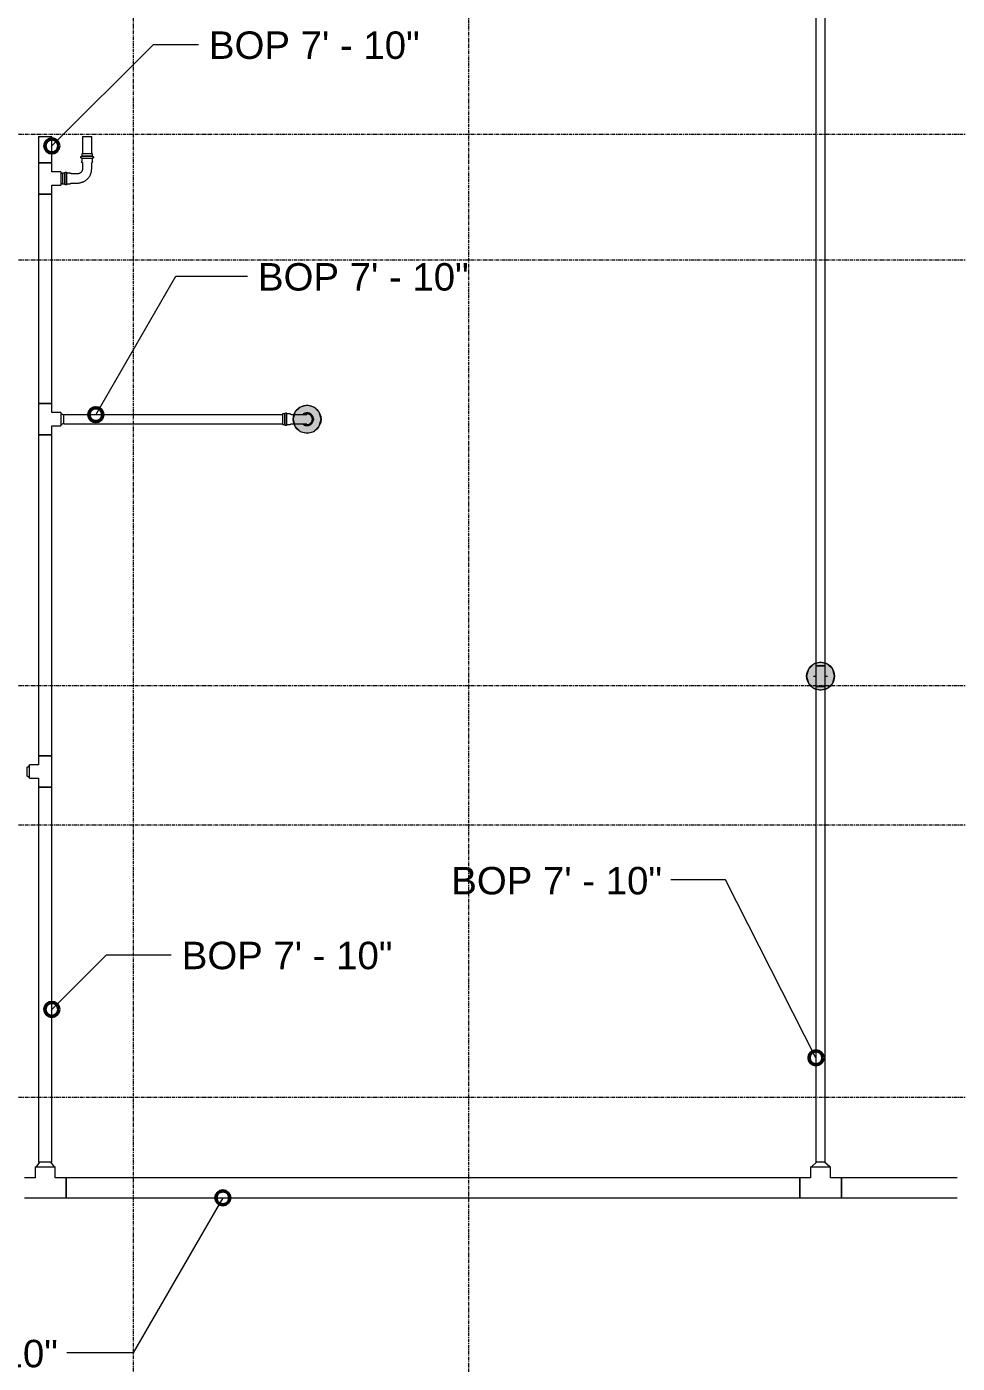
# Model space of a CAD drawing. Header units: inches. Extents: x -3679 to 241, y -496 to 1784.
# Drawn here: x -627.3 to -494, y 300.9 to 492.4 of the extents above; entities that cross this region are included whole.
import ezdxf

# ---------------------------------------------------------------- set-up
doc = ezdxf.new("R2010")
doc.units = ezdxf.units.IN
doc.header["$MEASUREMENT"] = 0
doc.linetypes.add('Grid Line', pattern=[0.875, 0.5, -0.125, 0.125, -0.125])
for name, color, linetype, lineweight in [('A-ANNO-NOTE', 250, 'Continuous', 9), ('G-ANNO-DIMS', 251, 'Continuous', 9), ('P-PIPE', 1, 'Continuous', 9), ('P-PIPE-CNTR', 1, 'Continuous', 9), ('S-GRID', 8, 'Continuous', 9)]:
    doc.layers.add(name, color=color, linetype=linetype, lineweight=lineweight)
doc.styles.add('Arial', font='arial.ttf', dxfattribs={"height": 3.934132})

# ---------------------------------------------------------------- blocks, each defined once
blk = doc.blocks.new('Victaulic-VicPress316-Elbow 90-45deg Style P568_P571 - Standard-523083-SECOND LEVEL')
at = {"layer": 'P-PIPE'}
for p, q in [((-3178.28, 1233.46), (-3178.28, 1232.57)), ((-3176.97, 1232.57), (-3176.97, 1233.46)), ((-3178.39, 1232.42), (-3178.39, 1231.96)), ((-3177.63, 1231.96), (-3178.39, 1231.96)), ((-3178.39, 1231.67), (-3178.39, 1231.33)), ((-3177.63, 1231.67), (-3178.39, 1231.67)), ((-3176.86, 1231.96), (-3177.63, 1231.96)), ((-3176.86, 1231.67), (-3177.63, 1231.67)), ((-3176.86, 1231.96), (-3176.86, 1232.42)), ((-3176.86, 1231.33), (-3176.86, 1231.67)), ((-3178.39, 1231.33), (-3177.63, 1231.33)), ((-3177.63, 1231.33), (-3176.86, 1231.33))]:
    blk.add_line(p, q, dxfattribs=at)
at = {"layer": 'P-PIPE', "flags": 128}
for points in [[(-3177.63, 1235.77), (-3177.66, 1235.77), (-3177.7, 1235.76), (-3177.73, 1235.76), (-3177.77, 1235.76), (-3177.81, 1235.75), (-3177.84, 1235.74), (-3177.88, 1235.73), (-3177.91, 1235.72), (-3177.95, 1235.71), (-3177.98, 1235.69), (-3178.01, 1235.68), (-3178.05, 1235.66), (-3178.08, 1235.65), (-3178.11, 1235.63), (-3178.14, 1235.61), (-3178.17, 1235.59), (-3178.2, 1235.56), (-3178.23, 1235.54), (-3178.25, 1235.52), (-3178.28, 1235.49), (-3178.3, 1235.46), (-3178.33, 1235.44), (-3178.35, 1235.41), (-3178.37, 1235.38), (-3178.39, 1235.35), (-3178.41, 1235.32), (-3178.43, 1235.28), (-3178.45, 1235.25), (-3178.46, 1235.22), (-3178.48, 1235.19), (-3178.49, 1235.15), (-3178.5, 1235.12), (-3178.51, 1235.08), (-3178.52, 1235.05), (-3178.52, 1235.01), (-3178.53, 1234.97), (-3178.53, 1234.94), (-3178.54, 1234.9), (-3178.54, 1234.86), (-3178.54, 1234.83), (-3178.53, 1234.79), (-3178.53, 1234.76), (-3178.53, 1234.72), (-3178.52, 1234.68), (-3178.51, 1234.65), (-3178.5, 1234.61), (-3178.49, 1234.58), (-3178.48, 1234.54), (-3178.47, 1234.51), (-3178.45, 1234.48), (-3178.44, 1234.44), (-3178.42, 1234.41), (-3178.4, 1234.38), (-3178.38, 1234.35), (-3178.36, 1234.32), (-3178.34, 1234.29), (-3178.32, 1234.26), (-3178.29, 1234.23)], [(-3177.63, 1235.62), (-3177.66, 1235.62), (-3177.69, 1235.62), (-3177.72, 1235.62), (-3177.75, 1235.61), (-3177.78, 1235.61), (-3177.81, 1235.6), (-3177.84, 1235.59), (-3177.87, 1235.58), (-3177.9, 1235.57), (-3177.92, 1235.56), (-3177.95, 1235.55), (-3177.98, 1235.53), (-3178.01, 1235.52), (-3178.03, 1235.5), (-3178.06, 1235.49), (-3178.08, 1235.47), (-3178.11, 1235.45), (-3178.13, 1235.43), (-3178.15, 1235.41), (-3178.17, 1235.39), (-3178.2, 1235.37), (-3178.22, 1235.34), (-3178.23, 1235.32), (-3178.25, 1235.29), (-3178.27, 1235.27), (-3178.29, 1235.24), (-3178.3, 1235.22), (-3178.31, 1235.19), (-3178.33, 1235.16), (-3178.34, 1235.13), (-3178.35, 1235.1), (-3178.36, 1235.07), (-3178.37, 1235.05), (-3178.37, 1235.02), (-3178.38, 1234.99), (-3178.38, 1234.95), (-3178.39, 1234.92), (-3178.39, 1234.89), (-3178.39, 1234.86), (-3178.39, 1234.83), (-3178.39, 1234.8), (-3178.39, 1234.77), (-3178.38, 1234.74), (-3178.38, 1234.71), (-3178.37, 1234.68), (-3178.36, 1234.65), (-3178.36, 1234.62), (-3178.35, 1234.59), (-3178.33, 1234.56), (-3178.32, 1234.54), (-3178.31, 1234.51), (-3178.29, 1234.48), (-3178.28, 1234.46)], [(-3176.97, 1234.22), (-3176.95, 1234.25), (-3176.92, 1234.27), (-3176.9, 1234.3), (-3176.88, 1234.33), (-3176.86, 1234.36), (-3176.84, 1234.39), (-3176.82, 1234.42), (-3176.8, 1234.46), (-3176.79, 1234.49), (-3176.77, 1234.52), (-3176.76, 1234.56), (-3176.75, 1234.59), (-3176.74, 1234.63), (-3176.73, 1234.66), (-3176.73, 1234.7), (-3176.72, 1234.74), (-3176.72, 1234.77), (-3176.71, 1234.81), (-3176.71, 1234.85), (-3176.71, 1234.88), (-3176.72, 1234.92), (-3176.72, 1234.95), (-3176.72, 1234.99), (-3176.73, 1235.03), (-3176.74, 1235.06), (-3176.75, 1235.1), (-3176.76, 1235.13), (-3176.77, 1235.17), (-3176.78, 1235.2), (-3176.8, 1235.23), (-3176.81, 1235.27), (-3176.83, 1235.3), (-3176.85, 1235.33), (-3176.87, 1235.36), (-3176.89, 1235.39), (-3176.91, 1235.42), (-3176.93, 1235.45), (-3176.96, 1235.48), (-3176.98, 1235.5), (-3177.01, 1235.53), (-3177.04, 1235.55), (-3177.06, 1235.57), (-3177.09, 1235.6), (-3177.12, 1235.62), (-3177.15, 1235.64), (-3177.19, 1235.65), (-3177.22, 1235.67), (-3177.25, 1235.69), (-3177.29, 1235.7), (-3177.32, 1235.71), (-3177.35, 1235.73), (-3177.39, 1235.74), (-3177.42, 1235.74), (-3177.46, 1235.75), (-3177.5, 1235.76), (-3177.53, 1235.76), (-3177.57, 1235.77), (-3177.61, 1235.77), (-3177.63, 1235.77)], [(-3176.96, 1234.47), (-3176.95, 1234.49), (-3176.94, 1234.52), (-3176.92, 1234.55), (-3176.91, 1234.58), (-3176.9, 1234.61), (-3176.89, 1234.64), (-3176.88, 1234.66), (-3176.88, 1234.69), (-3176.87, 1234.72), (-3176.87, 1234.75), (-3176.86, 1234.79), (-3176.86, 1234.82), (-3176.86, 1234.85), (-3176.86, 1234.88), (-3176.86, 1234.91), (-3176.86, 1234.94), (-3176.87, 1234.97), (-3176.87, 1235), (-3176.88, 1235.03), (-3176.89, 1235.06), (-3176.89, 1235.09), (-3176.9, 1235.12), (-3176.92, 1235.15), (-3176.93, 1235.17), (-3176.94, 1235.2), (-3176.96, 1235.23), (-3176.97, 1235.25), (-3176.99, 1235.28), (-3177.01, 1235.31), (-3177.02, 1235.33), (-3177.04, 1235.35), (-3177.06, 1235.38), (-3177.09, 1235.4), (-3177.11, 1235.42), (-3177.13, 1235.44), (-3177.15, 1235.46), (-3177.18, 1235.48), (-3177.2, 1235.5), (-3177.23, 1235.51), (-3177.26, 1235.53), (-3177.28, 1235.54), (-3177.31, 1235.55), (-3177.34, 1235.57), (-3177.37, 1235.58), (-3177.4, 1235.59), (-3177.43, 1235.6), (-3177.46, 1235.6), (-3177.49, 1235.61), (-3177.52, 1235.61), (-3177.55, 1235.62), (-3177.58, 1235.62), (-3177.61, 1235.62), (-3177.63, 1235.62)], [(-3178.28, 1234.85), (-3178.28, 1234.85), (-3178.28, 1234.85), (-3178.28, 1234.84), (-3178.28, 1234.84), (-3178.28, 1234.83), (-3178.28, 1234.81), (-3178.28, 1234.8), (-3178.28, 1234.78), (-3178.28, 1234.77), (-3178.28, 1234.74), (-3178.28, 1234.72), (-3178.28, 1234.7), (-3178.28, 1234.67), (-3178.28, 1234.64), (-3178.28, 1234.61), (-3178.28, 1234.58), (-3178.28, 1234.55), (-3178.28, 1234.51), (-3178.28, 1234.47), (-3178.28, 1234.43), (-3178.28, 1234.39), (-3178.28, 1234.35), (-3178.28, 1234.31), (-3178.28, 1234.26), (-3178.28, 1234.21), (-3178.28, 1234.17), (-3178.28, 1234.12), (-3178.28, 1234.07), (-3178.28, 1234.02), (-3178.28, 1233.97), (-3178.28, 1233.91), (-3178.28, 1233.86), (-3178.28, 1233.81), (-3178.28, 1233.75), (-3178.28, 1233.7), (-3178.28, 1233.64), (-3178.28, 1233.59), (-3178.28, 1233.53), (-3178.28, 1233.48), (-3178.28, 1233.46)], [(-3176.97, 1233.46), (-3176.97, 1233.52), (-3176.97, 1233.57), (-3176.97, 1233.63), (-3176.97, 1233.68), (-3176.97, 1233.74), (-3176.97, 1233.79), (-3176.97, 1233.85), (-3176.97, 1233.9), (-3176.97, 1233.95), (-3176.97, 1234), (-3176.97, 1234.06), (-3176.97, 1234.11), (-3176.97, 1234.15), (-3176.97, 1234.2), (-3176.97, 1234.25), (-3176.97, 1234.29), (-3176.97, 1234.34), (-3176.97, 1234.38), (-3176.97, 1234.42), (-3176.97, 1234.46), (-3176.97, 1234.5), (-3176.97, 1234.54), (-3176.97, 1234.57), (-3176.97, 1234.6), (-3176.97, 1234.63), (-3176.97, 1234.66), (-3176.97, 1234.69), (-3176.97, 1234.72), (-3176.97, 1234.74), (-3176.97, 1234.76), (-3176.97, 1234.78), (-3176.97, 1234.8), (-3176.97, 1234.81), (-3176.97, 1234.82), (-3176.97, 1234.83), (-3176.97, 1234.84), (-3176.97, 1234.85), (-3176.97, 1234.85), (-3176.97, 1234.85), (-3176.97, 1234.85)], [(-3178.39, 1231.67), (-3178.4, 1231.67), (-3178.4, 1231.67), (-3178.41, 1231.67), (-3178.41, 1231.68), (-3178.42, 1231.68), (-3178.43, 1231.68), (-3178.43, 1231.68), (-3178.44, 1231.68), (-3178.44, 1231.68), (-3178.45, 1231.68), (-3178.45, 1231.69), (-3178.46, 1231.69), (-3178.46, 1231.69), (-3178.47, 1231.7), (-3178.47, 1231.7), (-3178.48, 1231.7), (-3178.48, 1231.71), (-3178.49, 1231.71), (-3178.49, 1231.71), (-3178.5, 1231.72), (-3178.5, 1231.72), (-3178.5, 1231.73), (-3178.51, 1231.73), (-3178.51, 1231.74), (-3178.51, 1231.74), (-3178.52, 1231.75), (-3178.52, 1231.75), (-3178.52, 1231.76), (-3178.52, 1231.76), (-3178.53, 1231.77), (-3178.53, 1231.77), (-3178.53, 1231.78), (-3178.53, 1231.78), (-3178.53, 1231.79), (-3178.53, 1231.79), (-3178.54, 1231.8), (-3178.54, 1231.81), (-3178.54, 1231.81), (-3178.54, 1231.82), (-3178.54, 1231.82), (-3178.54, 1231.83), (-3178.54, 1231.83), (-3178.54, 1231.84), (-3178.53, 1231.85), (-3178.53, 1231.85), (-3178.53, 1231.86), (-3178.53, 1231.86), (-3178.53, 1231.87), (-3178.53, 1231.87), (-3178.52, 1231.88), (-3178.52, 1231.88), (-3178.52, 1231.89), (-3178.52, 1231.89), (-3178.51, 1231.9), (-3178.51, 1231.9), (-3178.51, 1231.91), (-3178.5, 1231.91), (-3178.5, 1231.92), (-3178.49, 1231.92), (-3178.49, 1231.93), (-3178.49, 1231.93), (-3178.48, 1231.93), (-3178.48, 1231.94), (-3178.47, 1231.94), (-3178.47, 1231.94), (-3178.46, 1231.95), (-3178.46, 1231.95), (-3178.45, 1231.95), (-3178.45, 1231.95), (-3178.44, 1231.96), (-3178.43, 1231.96), (-3178.43, 1231.96), (-3178.42, 1231.96), (-3178.42, 1231.96), (-3178.41, 1231.96), (-3178.41, 1231.96), (-3178.4, 1231.96), (-3178.39, 1231.96), (-3178.39, 1231.96)], [(-3178.39, 1232.42), (-3178.39, 1232.43), (-3178.39, 1232.44), (-3178.39, 1232.45), (-3178.39, 1232.46), (-3178.39, 1232.47), (-3178.38, 1232.48), (-3178.38, 1232.49), (-3178.38, 1232.5), (-3178.37, 1232.51), (-3178.37, 1232.52), (-3178.37, 1232.53), (-3178.36, 1232.54), (-3178.36, 1232.55), (-3178.35, 1232.56), (-3178.34, 1232.57), (-3178.34, 1232.58), (-3178.33, 1232.59), (-3178.32, 1232.6), (-3178.32, 1232.6), (-3178.31, 1232.61), (-3178.3, 1232.62), (-3178.29, 1232.63), (-3178.28, 1232.63), (-3178.28, 1232.63)], [(-3177.63, 1231.96), (-3177.66, 1231.96), (-3177.69, 1231.96), (-3177.72, 1231.96), (-3177.75, 1231.96), (-3177.78, 1231.96), (-3177.81, 1231.96), (-3177.84, 1231.96), (-3177.87, 1231.96), (-3177.9, 1231.96), (-3177.92, 1231.96), (-3177.95, 1231.96), (-3177.98, 1231.96), (-3178.01, 1231.96), (-3178.03, 1231.96), (-3178.06, 1231.96), (-3178.08, 1231.96), (-3178.11, 1231.96), (-3178.13, 1231.96), (-3178.15, 1231.96), (-3178.17, 1231.96), (-3178.2, 1231.96), (-3178.22, 1231.96), (-3178.23, 1231.96), (-3178.25, 1231.96), (-3178.27, 1231.96), (-3178.29, 1231.96), (-3178.3, 1231.96), (-3178.31, 1231.96), (-3178.33, 1231.96), (-3178.34, 1231.96), (-3178.35, 1231.96), (-3178.36, 1231.96), (-3178.37, 1231.96), (-3178.37, 1231.96), (-3178.38, 1231.96), (-3178.38, 1231.96), (-3178.39, 1231.96), (-3178.39, 1231.96), (-3178.39, 1231.96), (-3178.39, 1231.96)], [(-3178.39, 1231.96), (-3178.39, 1231.96), (-3178.39, 1231.96), (-3178.39, 1231.96), (-3178.38, 1231.96), (-3178.38, 1231.96), (-3178.37, 1231.96), (-3178.36, 1231.96), (-3178.35, 1231.96)], [(-3178.35, 1231.67), (-3178.36, 1231.67), (-3178.37, 1231.67), (-3178.37, 1231.67), (-3178.38, 1231.67), (-3178.38, 1231.67), (-3178.39, 1231.67), (-3178.39, 1231.67), (-3178.39, 1231.67), (-3178.39, 1231.67)], [(-3178.39, 1231.67), (-3178.39, 1231.67), (-3178.39, 1231.67), (-3178.39, 1231.67), (-3178.38, 1231.67), (-3178.38, 1231.67), (-3178.37, 1231.67), (-3178.36, 1231.67), (-3178.35, 1231.67), (-3178.34, 1231.67), (-3178.33, 1231.67), (-3178.32, 1231.67), (-3178.3, 1231.67), (-3178.29, 1231.67), (-3178.27, 1231.67), (-3178.26, 1231.67), (-3178.24, 1231.67), (-3178.22, 1231.67), (-3178.2, 1231.67), (-3178.18, 1231.67), (-3178.16, 1231.67), (-3178.14, 1231.67), (-3178.11, 1231.67), (-3178.09, 1231.67), (-3178.06, 1231.67), (-3178.04, 1231.67), (-3178.01, 1231.67), (-3177.99, 1231.67), (-3177.96, 1231.67), (-3177.93, 1231.67), (-3177.9, 1231.67), (-3177.87, 1231.67), (-3177.84, 1231.67), (-3177.82, 1231.67), (-3177.79, 1231.67), (-3177.76, 1231.67), (-3177.72, 1231.67), (-3177.69, 1231.67), (-3177.66, 1231.67), (-3177.63, 1231.67), (-3177.63, 1231.67)], [(-3176.86, 1231.96), (-3176.86, 1231.96), (-3176.86, 1231.96), (-3176.86, 1231.96), (-3176.87, 1231.96), (-3176.87, 1231.96), (-3176.88, 1231.96), (-3176.89, 1231.96), (-3176.9, 1231.96), (-3176.91, 1231.96), (-3176.92, 1231.96), (-3176.93, 1231.96), (-3176.95, 1231.96), (-3176.96, 1231.96), (-3176.98, 1231.96), (-3176.99, 1231.96), (-3177.01, 1231.96), (-3177.03, 1231.96), (-3177.05, 1231.96), (-3177.07, 1231.96), (-3177.09, 1231.96), (-3177.11, 1231.96), (-3177.14, 1231.96), (-3177.16, 1231.96), (-3177.19, 1231.96), (-3177.21, 1231.96), (-3177.24, 1231.96), (-3177.26, 1231.96), (-3177.29, 1231.96), (-3177.32, 1231.96), (-3177.35, 1231.96), (-3177.38, 1231.96), (-3177.41, 1231.96), (-3177.43, 1231.96), (-3177.46, 1231.96), (-3177.49, 1231.96), (-3177.53, 1231.96), (-3177.56, 1231.96), (-3177.59, 1231.96), (-3177.62, 1231.96), (-3177.63, 1231.96)], [(-3177.63, 1231.67), (-3177.59, 1231.67), (-3177.56, 1231.67), (-3177.53, 1231.67), (-3177.5, 1231.67), (-3177.47, 1231.67), (-3177.44, 1231.67), (-3177.41, 1231.67), (-3177.38, 1231.67), (-3177.35, 1231.67), (-3177.33, 1231.67), (-3177.3, 1231.67), (-3177.27, 1231.67), (-3177.24, 1231.67), (-3177.22, 1231.67), (-3177.19, 1231.67), (-3177.17, 1231.67), (-3177.14, 1231.67), (-3177.12, 1231.67), (-3177.1, 1231.67), (-3177.08, 1231.67), (-3177.05, 1231.67), (-3177.03, 1231.67), (-3177.02, 1231.67), (-3177, 1231.67), (-3176.98, 1231.67), (-3176.96, 1231.67), (-3176.95, 1231.67), (-3176.94, 1231.67), (-3176.92, 1231.67), (-3176.91, 1231.67), (-3176.9, 1231.67), (-3176.89, 1231.67), (-3176.88, 1231.67), (-3176.88, 1231.67), (-3176.87, 1231.67), (-3176.87, 1231.67), (-3176.86, 1231.67), (-3176.86, 1231.67), (-3176.86, 1231.67), (-3176.86, 1231.67)], [(-3176.97, 1232.63), (-3176.96, 1232.63), (-3176.95, 1232.62), (-3176.94, 1232.61), (-3176.93, 1232.61), (-3176.93, 1232.6), (-3176.92, 1232.59), (-3176.91, 1232.58), (-3176.91, 1232.57), (-3176.9, 1232.56), (-3176.9, 1232.55), (-3176.89, 1232.54), (-3176.89, 1232.53), (-3176.88, 1232.52), (-3176.88, 1232.51), (-3176.87, 1232.5), (-3176.87, 1232.49), (-3176.87, 1232.48), (-3176.86, 1232.47), (-3176.86, 1232.46), (-3176.86, 1232.45), (-3176.86, 1232.44), (-3176.86, 1232.43), (-3176.86, 1232.42), (-3176.86, 1232.42)], [(-3176.9, 1231.96), (-3176.89, 1231.96), (-3176.88, 1231.96), (-3176.88, 1231.96), (-3176.87, 1231.96), (-3176.87, 1231.96), (-3176.86, 1231.96), (-3176.86, 1231.96), (-3176.86, 1231.96), (-3176.86, 1231.96)], [(-3176.86, 1231.67), (-3176.86, 1231.67), (-3176.86, 1231.67), (-3176.86, 1231.67), (-3176.87, 1231.67), (-3176.87, 1231.67), (-3176.88, 1231.67), (-3176.89, 1231.67), (-3176.9, 1231.67)], [(-3176.86, 1231.96), (-3176.85, 1231.96), (-3176.85, 1231.96), (-3176.84, 1231.96), (-3176.84, 1231.96), (-3176.83, 1231.96), (-3176.82, 1231.96), (-3176.82, 1231.96), (-3176.81, 1231.96), (-3176.81, 1231.96), (-3176.8, 1231.95), (-3176.8, 1231.95), (-3176.79, 1231.95), (-3176.79, 1231.95), (-3176.78, 1231.94), (-3176.78, 1231.94), (-3176.77, 1231.94), (-3176.77, 1231.93), (-3176.76, 1231.93), (-3176.76, 1231.92), (-3176.75, 1231.92), (-3176.75, 1231.92), (-3176.75, 1231.91), (-3176.74, 1231.91), (-3176.74, 1231.9), (-3176.74, 1231.9), (-3176.73, 1231.89), (-3176.73, 1231.89), (-3176.73, 1231.88), (-3176.73, 1231.88), (-3176.72, 1231.87), (-3176.72, 1231.87), (-3176.72, 1231.86), (-3176.72, 1231.85), (-3176.72, 1231.85), (-3176.72, 1231.84), (-3176.71, 1231.84), (-3176.71, 1231.83), (-3176.71, 1231.83), (-3176.71, 1231.82), (-3176.71, 1231.81), (-3176.71, 1231.81), (-3176.71, 1231.8), (-3176.71, 1231.8), (-3176.72, 1231.79), (-3176.72, 1231.79), (-3176.72, 1231.78), (-3176.72, 1231.77), (-3176.72, 1231.77), (-3176.72, 1231.76), (-3176.73, 1231.76), (-3176.73, 1231.75), (-3176.73, 1231.75), (-3176.73, 1231.74), (-3176.74, 1231.74), (-3176.74, 1231.73), (-3176.74, 1231.73), (-3176.75, 1231.72), (-3176.75, 1231.72), (-3176.76, 1231.72), (-3176.76, 1231.71), (-3176.76, 1231.71), (-3176.77, 1231.7), (-3176.77, 1231.7), (-3176.78, 1231.7), (-3176.78, 1231.69), (-3176.79, 1231.69), (-3176.79, 1231.69), (-3176.8, 1231.69), (-3176.8, 1231.68), (-3176.81, 1231.68), (-3176.82, 1231.68), (-3176.82, 1231.68), (-3176.83, 1231.68), (-3176.83, 1231.68), (-3176.84, 1231.67), (-3176.84, 1231.67), (-3176.85, 1231.67), (-3176.86, 1231.67), (-3176.86, 1231.67)]]:
    blk.add_lwpolyline(points, dxfattribs=at)
blk = doc.blocks.new('Victaulic-VicPress316-Elbow 90-45deg Style P568_P571 - Standard-V1-SECOND LEVEL')
at = {"layer": 'P-PIPE'}
for p, q in [((-0.77, 3.52), (-0.77, 3.18)), ((0.77, 3.52), (-0.77, 3.52)), ((-0.77, 3.18), (0.77, 3.18)), ((-0.77, 2.89), (-0.77, 2.44)), ((-0.77, 2.89), (0.77, 2.89)), ((-0.66, 2.28), (-0.66, 1.39)), ((0.66, 1.39), (0.66, 2.28)), ((0.77, 3.18), (0.77, 3.52)), ((0.77, 2.44), (0.77, 2.89)), ((-3.18, 0.77), (-3.52, 0.77)), ((-3.52, 0.77), (-3.52, -0.77)), ((-3.18, -0.77), (-3.18, 0.77)), ((-2.44, 0.77), (-2.89, 0.77)), ((-2.89, -0.77), (-2.89, 0.77)), ((-1.39, 0.66), (-2.28, 0.66)), ((-3.52, -0.77), (-3.18, -0.77)), ((-2.89, -0.77), (-2.44, -0.77)), ((-2.28, -0.66), (-1.39, -0.66))]:
    blk.add_line(p, q, dxfattribs=at)
at = {"layer": 'P-PIPE', "flags": 128}
for points in [[(-0.77, 2.89), (-0.77, 2.89), (-0.78, 2.89), (-0.78, 2.89), (-0.79, 2.89), (-0.8, 2.89), (-0.8, 2.89), (-0.81, 2.9), (-0.81, 2.9), (-0.82, 2.9), (-0.82, 2.9), (-0.83, 2.9), (-0.83, 2.91), (-0.84, 2.91), (-0.84, 2.91), (-0.85, 2.92), (-0.85, 2.92), (-0.86, 2.92), (-0.86, 2.93), (-0.87, 2.93), (-0.87, 2.93), (-0.87, 2.94), (-0.88, 2.94), (-0.88, 2.95), (-0.89, 2.95), (-0.89, 2.96), (-0.89, 2.96), (-0.89, 2.97), (-0.9, 2.97), (-0.9, 2.98), (-0.9, 2.98), (-0.9, 2.99), (-0.91, 2.99), (-0.91, 3), (-0.91, 3.01), (-0.91, 3.01), (-0.91, 3.02), (-0.91, 3.02), (-0.91, 3.03), (-0.91, 3.03), (-0.91, 3.04), (-0.91, 3.05), (-0.91, 3.05), (-0.91, 3.06), (-0.91, 3.06), (-0.91, 3.07), (-0.91, 3.07), (-0.91, 3.08), (-0.9, 3.09), (-0.9, 3.09), (-0.9, 3.1), (-0.9, 3.1), (-0.89, 3.11), (-0.89, 3.11), (-0.89, 3.12), (-0.88, 3.12), (-0.88, 3.13), (-0.88, 3.13), (-0.87, 3.14), (-0.87, 3.14), (-0.86, 3.14), (-0.86, 3.15), (-0.86, 3.15), (-0.85, 3.15), (-0.85, 3.16), (-0.84, 3.16), (-0.84, 3.16), (-0.83, 3.17), (-0.83, 3.17), (-0.82, 3.17), (-0.82, 3.17), (-0.81, 3.17), (-0.8, 3.18), (-0.8, 3.18), (-0.79, 3.18), (-0.79, 3.18), (-0.78, 3.18), (-0.78, 3.18), (-0.77, 3.18), (-0.77, 3.18)], [(0.77, 3.18), (0.77, 3.18), (0.76, 3.18), (0.76, 3.18), (0.76, 3.18), (0.75, 3.18), (0.74, 3.18), (0.74, 3.18), (0.73, 3.18), (0.72, 3.18), (0.71, 3.18), (0.69, 3.18), (0.68, 3.18), (0.67, 3.18), (0.65, 3.18), (0.63, 3.18), (0.61, 3.18), (0.6, 3.18), (0.58, 3.18), (0.56, 3.18), (0.53, 3.18), (0.51, 3.18), (0.49, 3.18), (0.46, 3.18), (0.44, 3.18), (0.41, 3.18), (0.39, 3.18), (0.36, 3.18), (0.33, 3.18), (0.31, 3.18), (0.28, 3.18), (0.25, 3.18), (0.22, 3.18), (0.19, 3.18), (0.16, 3.18), (0.13, 3.18), (0.1, 3.18), (0.07, 3.18), (0.04, 3.18), (0.01, 3.18), (-0.02, 3.18), (-0.05, 3.18), (-0.08, 3.18), (-0.11, 3.18), (-0.14, 3.18), (-0.17, 3.18), (-0.2, 3.18), (-0.23, 3.18), (-0.26, 3.18), (-0.29, 3.18), (-0.32, 3.18), (-0.35, 3.18), (-0.37, 3.18), (-0.4, 3.18), (-0.43, 3.18), (-0.45, 3.18), (-0.48, 3.18), (-0.5, 3.18), (-0.52, 3.18), (-0.54, 3.18), (-0.57, 3.18), (-0.59, 3.18), (-0.6, 3.18), (-0.62, 3.18), (-0.64, 3.18), (-0.66, 3.18), (-0.67, 3.18), (-0.69, 3.18), (-0.7, 3.18), (-0.71, 3.18), (-0.72, 3.18), (-0.73, 3.18), (-0.74, 3.18), (-0.75, 3.18), (-0.75, 3.18), (-0.76, 3.18), (-0.76, 3.18), (-0.77, 3.18), (-0.77, 3.18), (-0.77, 3.18)], [(-0.77, 3.18), (-0.77, 3.18), (-0.76, 3.18), (-0.76, 3.18), (-0.76, 3.18), (-0.75, 3.18), (-0.74, 3.18), (-0.74, 3.18), (-0.73, 3.18)], [(-0.77, 2.89), (-0.77, 2.89), (-0.76, 2.89), (-0.76, 2.89), (-0.76, 2.89), (-0.75, 2.89), (-0.74, 2.89), (-0.74, 2.89), (-0.73, 2.89), (-0.72, 2.89), (-0.71, 2.89), (-0.69, 2.89), (-0.68, 2.89), (-0.67, 2.89), (-0.65, 2.89), (-0.63, 2.89), (-0.61, 2.89), (-0.6, 2.89), (-0.58, 2.89), (-0.56, 2.89), (-0.53, 2.89), (-0.51, 2.89), (-0.49, 2.89), (-0.46, 2.89), (-0.44, 2.89), (-0.41, 2.89), (-0.39, 2.89), (-0.36, 2.89), (-0.33, 2.89), (-0.31, 2.89), (-0.28, 2.89), (-0.25, 2.89), (-0.22, 2.89), (-0.19, 2.89), (-0.16, 2.89), (-0.13, 2.89), (-0.1, 2.89), (-0.07, 2.89), (-0.04, 2.89), (-0.01, 2.89), (0.02, 2.89), (0.05, 2.89), (0.08, 2.89), (0.11, 2.89), (0.14, 2.89), (0.17, 2.89), (0.2, 2.89), (0.23, 2.89), (0.26, 2.89), (0.29, 2.89), (0.32, 2.89), (0.35, 2.89), (0.37, 2.89), (0.4, 2.89), (0.43, 2.89), (0.45, 2.89), (0.48, 2.89), (0.5, 2.89), (0.52, 2.89), (0.54, 2.89), (0.57, 2.89), (0.59, 2.89), (0.6, 2.89), (0.62, 2.89), (0.64, 2.89), (0.66, 2.89), (0.67, 2.89), (0.69, 2.89), (0.7, 2.89), (0.71, 2.89), (0.72, 2.89), (0.73, 2.89), (0.74, 2.89), (0.75, 2.89), (0.75, 2.89), (0.76, 2.89), (0.76, 2.89), (0.77, 2.89), (0.77, 2.89), (0.77, 2.89)], [(-0.72, 2.89), (-0.73, 2.89), (-0.74, 2.89), (-0.75, 2.89), (-0.75, 2.89), (-0.76, 2.89), (-0.76, 2.89), (-0.77, 2.89), (-0.77, 2.89), (-0.77, 2.89)], [(-0.66, 2.22), (-0.67, 2.23), (-0.67, 2.23), (-0.68, 2.24), (-0.69, 2.25), (-0.7, 2.26), (-0.7, 2.27), (-0.71, 2.27), (-0.72, 2.28), (-0.72, 2.29), (-0.73, 2.3), (-0.73, 2.31), (-0.74, 2.32), (-0.74, 2.33), (-0.75, 2.34), (-0.75, 2.35), (-0.76, 2.36), (-0.76, 2.37), (-0.76, 2.38), (-0.76, 2.39), (-0.76, 2.4), (-0.77, 2.42), (-0.77, 2.43), (-0.77, 2.44), (-0.77, 2.44)], [(0.77, 2.44), (0.77, 2.43), (0.77, 2.42), (0.76, 2.41), (0.76, 2.4), (0.76, 2.38), (0.76, 2.37), (0.76, 2.36), (0.75, 2.35), (0.75, 2.34), (0.74, 2.33), (0.74, 2.32), (0.74, 2.31), (0.73, 2.3), (0.72, 2.29), (0.72, 2.29), (0.71, 2.28), (0.71, 2.27), (0.7, 2.26), (0.69, 2.25), (0.68, 2.24), (0.68, 2.24), (0.67, 2.23), (0.66, 2.22), (0.66, 2.22)], [(0.72, 3.18), (0.73, 3.18), (0.74, 3.18), (0.75, 3.18), (0.75, 3.18), (0.76, 3.18), (0.76, 3.18), (0.77, 3.18), (0.77, 3.18), (0.77, 3.18)], [(0.77, 2.89), (0.77, 2.89), (0.76, 2.89), (0.76, 2.89), (0.76, 2.89), (0.75, 2.89), (0.74, 2.89), (0.74, 2.89), (0.73, 2.89)], [(0.77, 3.18), (0.77, 3.18), (0.78, 3.18), (0.78, 3.18), (0.79, 3.18), (0.8, 3.18), (0.8, 3.18), (0.81, 3.18), (0.81, 3.17), (0.82, 3.17), (0.82, 3.17), (0.83, 3.17), (0.83, 3.17), (0.84, 3.16), (0.84, 3.16), (0.85, 3.16), (0.85, 3.15), (0.86, 3.15), (0.86, 3.15), (0.87, 3.14), (0.87, 3.14), (0.87, 3.13), (0.88, 3.13), (0.88, 3.12), (0.89, 3.12), (0.89, 3.11), (0.89, 3.11), (0.89, 3.1), (0.9, 3.1), (0.9, 3.09), (0.9, 3.09), (0.9, 3.08), (0.91, 3.08), (0.91, 3.07), (0.91, 3.07), (0.91, 3.06), (0.91, 3.05), (0.91, 3.05), (0.91, 3.04), (0.91, 3.04), (0.91, 3.03), (0.91, 3.03), (0.91, 3.02), (0.91, 3.01), (0.91, 3.01), (0.91, 3), (0.91, 3), (0.91, 2.99), (0.9, 2.99), (0.9, 2.98), (0.9, 2.98), (0.9, 2.97), (0.89, 2.97), (0.89, 2.96), (0.89, 2.96), (0.88, 2.95), (0.88, 2.95), (0.88, 2.94), (0.87, 2.94), (0.87, 2.93), (0.86, 2.93), (0.86, 2.92), (0.86, 2.92), (0.85, 2.92), (0.85, 2.91), (0.84, 2.91), (0.84, 2.91), (0.83, 2.91), (0.83, 2.9), (0.82, 2.9), (0.82, 2.9), (0.81, 2.9), (0.8, 2.9), (0.8, 2.89), (0.79, 2.89), (0.79, 2.89), (0.78, 2.89), (0.78, 2.89), (0.77, 2.89), (0.77, 2.89)], [(-3.18, 0.77), (-3.18, 0.77), (-3.18, 0.78), (-3.18, 0.78), (-3.18, 0.79), (-3.18, 0.8), (-3.18, 0.8), (-3.18, 0.81), (-3.17, 0.81), (-3.17, 0.82), (-3.17, 0.82), (-3.17, 0.83), (-3.17, 0.83), (-3.16, 0.84), (-3.16, 0.84), (-3.16, 0.85), (-3.15, 0.85), (-3.15, 0.86), (-3.15, 0.86), (-3.14, 0.87), (-3.14, 0.87), (-3.13, 0.87), (-3.13, 0.88), (-3.12, 0.88), (-3.12, 0.89), (-3.11, 0.89), (-3.11, 0.89), (-3.1, 0.89), (-3.1, 0.9), (-3.09, 0.9), (-3.09, 0.9), (-3.08, 0.9), (-3.08, 0.91), (-3.07, 0.91), (-3.07, 0.91), (-3.06, 0.91), (-3.05, 0.91), (-3.05, 0.91), (-3.04, 0.91), (-3.04, 0.91), (-3.03, 0.91), (-3.03, 0.91), (-3.02, 0.91), (-3.01, 0.91), (-3.01, 0.91), (-3, 0.91), (-3, 0.91), (-2.99, 0.91), (-2.99, 0.9), (-2.98, 0.9), (-2.98, 0.9), (-2.97, 0.9), (-2.97, 0.89), (-2.96, 0.89), (-2.96, 0.89), (-2.95, 0.88), (-2.95, 0.88), (-2.94, 0.88), (-2.94, 0.87), (-2.93, 0.87), (-2.93, 0.86), (-2.92, 0.86), (-2.92, 0.86), (-2.92, 0.85), (-2.91, 0.85), (-2.91, 0.84), (-2.91, 0.84), (-2.91, 0.83), (-2.9, 0.83), (-2.9, 0.82), (-2.9, 0.82), (-2.9, 0.81), (-2.9, 0.8), (-2.89, 0.8), (-2.89, 0.79), (-2.89, 0.79), (-2.89, 0.78), (-2.89, 0.78), (-2.89, 0.77), (-2.89, 0.77)], [(-3.18, 0.77), (-3.18, 0.77), (-3.18, 0.76), (-3.18, 0.76), (-3.18, 0.76), (-3.18, 0.75), (-3.18, 0.74), (-3.18, 0.74), (-3.18, 0.73), (-3.18, 0.72), (-3.18, 0.71), (-3.18, 0.69), (-3.18, 0.68), (-3.18, 0.67), (-3.18, 0.65), (-3.18, 0.63), (-3.18, 0.61), (-3.18, 0.6), (-3.18, 0.58), (-3.18, 0.56), (-3.18, 0.53), (-3.18, 0.51), (-3.18, 0.49), (-3.18, 0.46), (-3.18, 0.44), (-3.18, 0.41), (-3.18, 0.39), (-3.18, 0.36), (-3.18, 0.33), (-3.18, 0.31), (-3.18, 0.28), (-3.18, 0.25), (-3.18, 0.22), (-3.18, 0.19), (-3.18, 0.16), (-3.18, 0.13), (-3.18, 0.1), (-3.18, 0.07), (-3.18, 0.04), (-3.18, 0.01), (-3.18, -0.02), (-3.18, -0.05), (-3.18, -0.08), (-3.18, -0.11), (-3.18, -0.14), (-3.18, -0.17), (-3.18, -0.2), (-3.18, -0.23), (-3.18, -0.26), (-3.18, -0.29), (-3.18, -0.32), (-3.18, -0.35), (-3.18, -0.37), (-3.18, -0.4), (-3.18, -0.43), (-3.18, -0.45), (-3.18, -0.48), (-3.18, -0.5), (-3.18, -0.52), (-3.18, -0.54), (-3.18, -0.57), (-3.18, -0.59), (-3.18, -0.6), (-3.18, -0.62), (-3.18, -0.64), (-3.18, -0.66), (-3.18, -0.67), (-3.18, -0.69), (-3.18, -0.7), (-3.18, -0.71), (-3.18, -0.72), (-3.18, -0.73), (-3.18, -0.74), (-3.18, -0.75), (-3.18, -0.75), (-3.18, -0.76), (-3.18, -0.76), (-3.18, -0.77), (-3.18, -0.77), (-3.18, -0.77)], [(-3.18, 0.72), (-3.18, 0.73), (-3.18, 0.74), (-3.18, 0.75), (-3.18, 0.75), (-3.18, 0.76), (-3.18, 0.76), (-3.18, 0.77), (-3.18, 0.77), (-3.18, 0.77)], [(-2.89, -0.77), (-2.89, -0.77), (-2.89, -0.76), (-2.89, -0.76), (-2.89, -0.76), (-2.89, -0.75), (-2.89, -0.74), (-2.89, -0.74), (-2.89, -0.73), (-2.89, -0.72), (-2.89, -0.71), (-2.89, -0.69), (-2.89, -0.68), (-2.89, -0.67), (-2.89, -0.65), (-2.89, -0.63), (-2.89, -0.61), (-2.89, -0.6), (-2.89, -0.58), (-2.89, -0.56), (-2.89, -0.53), (-2.89, -0.51), (-2.89, -0.49), (-2.89, -0.46), (-2.89, -0.44), (-2.89, -0.41), (-2.89, -0.39), (-2.89, -0.36), (-2.89, -0.33), (-2.89, -0.31), (-2.89, -0.28), (-2.89, -0.25), (-2.89, -0.22), (-2.89, -0.19), (-2.89, -0.16), (-2.89, -0.13), (-2.89, -0.1), (-2.89, -0.07), (-2.89, -0.04), (-2.89, -0.01), (-2.89, 0.02), (-2.89, 0.05), (-2.89, 0.08), (-2.89, 0.11), (-2.89, 0.14), (-2.89, 0.17), (-2.89, 0.2), (-2.89, 0.23), (-2.89, 0.26), (-2.89, 0.29), (-2.89, 0.32), (-2.89, 0.35), (-2.89, 0.37), (-2.89, 0.4), (-2.89, 0.43), (-2.89, 0.45), (-2.89, 0.48), (-2.89, 0.5), (-2.89, 0.52), (-2.89, 0.54), (-2.89, 0.57), (-2.89, 0.59), (-2.89, 0.6), (-2.89, 0.62), (-2.89, 0.64), (-2.89, 0.66), (-2.89, 0.67), (-2.89, 0.69), (-2.89, 0.7), (-2.89, 0.71), (-2.89, 0.72), (-2.89, 0.73), (-2.89, 0.74), (-2.89, 0.75), (-2.89, 0.75), (-2.89, 0.76), (-2.89, 0.76), (-2.89, 0.77), (-2.89, 0.77), (-2.89, 0.77)], [(-2.89, 0.77), (-2.89, 0.77), (-2.89, 0.76), (-2.89, 0.76), (-2.89, 0.76), (-2.89, 0.75), (-2.89, 0.74), (-2.89, 0.74), (-2.89, 0.73)], [(-2.44, 0.77), (-2.43, 0.77), (-2.42, 0.77), (-2.41, 0.76), (-2.4, 0.76), (-2.38, 0.76), (-2.37, 0.76), (-2.36, 0.76), (-2.35, 0.75), (-2.34, 0.75), (-2.33, 0.74), (-2.32, 0.74), (-2.31, 0.74), (-2.3, 0.73), (-2.29, 0.72), (-2.29, 0.72), (-2.28, 0.71), (-2.27, 0.71), (-2.26, 0.7), (-2.25, 0.69), (-2.24, 0.68), (-2.24, 0.68), (-2.23, 0.67), (-2.22, 0.66), (-2.22, 0.66)], [(-0.66, 1.39), (-0.66, 1.36), (-0.66, 1.33), (-0.66, 1.3), (-0.67, 1.28), (-0.67, 1.25), (-0.68, 1.22), (-0.69, 1.19), (-0.69, 1.16), (-0.7, 1.13), (-0.72, 1.11), (-0.73, 1.08), (-0.74, 1.05), (-0.75, 1.03), (-0.77, 1), (-0.79, 0.98), (-0.8, 0.95), (-0.82, 0.93), (-0.84, 0.91), (-0.86, 0.89), (-0.88, 0.87), (-0.9, 0.85), (-0.92, 0.83), (-0.95, 0.81), (-0.97, 0.79), (-1, 0.77), (-1.02, 0.76), (-1.05, 0.74), (-1.07, 0.73), (-1.1, 0.72), (-1.13, 0.71), (-1.15, 0.7), (-1.18, 0.69), (-1.21, 0.68), (-1.24, 0.67), (-1.27, 0.67), (-1.3, 0.66), (-1.33, 0.66), (-1.36, 0.66), (-1.39, 0.66), (-1.39, 0.66)], [(-1.39, -0.66), (-1.31, -0.66), (-1.23, -0.65), (-1.15, -0.64), (-1.07, -0.63), (-0.99, -0.62), (-0.91, -0.6), (-0.83, -0.58), (-0.75, -0.55), (-0.67, -0.53), (-0.59, -0.5), (-0.52, -0.46), (-0.45, -0.43), (-0.37, -0.39), (-0.3, -0.34), (-0.24, -0.3), (-0.17, -0.25), (-0.1, -0.2), (-0.04, -0.15), (0.02, -0.09), (0.08, -0.04), (0.13, 0.02), (0.19, 0.09), (0.24, 0.15), (0.29, 0.22), (0.33, 0.29), (0.38, 0.35), (0.42, 0.43), (0.45, 0.5), (0.49, 0.57), (0.52, 0.65), (0.55, 0.73), (0.57, 0.81), (0.59, 0.88), (0.61, 0.96), (0.63, 1.04), (0.64, 1.13), (0.65, 1.21), (0.65, 1.29), (0.66, 1.37), (0.66, 1.39)], [(-3.18, -0.77), (-3.18, -0.77), (-3.18, -0.76), (-3.18, -0.76), (-3.18, -0.76), (-3.18, -0.75), (-3.18, -0.74), (-3.18, -0.74), (-3.18, -0.73)], [(-2.89, -0.77), (-2.89, -0.77), (-2.89, -0.78), (-2.89, -0.78), (-2.89, -0.79), (-2.89, -0.8), (-2.89, -0.8), (-2.9, -0.81), (-2.9, -0.81), (-2.9, -0.82), (-2.9, -0.82), (-2.9, -0.83), (-2.91, -0.83), (-2.91, -0.84), (-2.91, -0.84), (-2.92, -0.85), (-2.92, -0.85), (-2.92, -0.86), (-2.93, -0.86), (-2.93, -0.87), (-2.93, -0.87), (-2.94, -0.87), (-2.94, -0.88), (-2.95, -0.88), (-2.95, -0.89), (-2.96, -0.89), (-2.96, -0.89), (-2.97, -0.89), (-2.97, -0.9), (-2.98, -0.9), (-2.98, -0.9), (-2.99, -0.9), (-2.99, -0.91), (-3, -0.91), (-3.01, -0.91), (-3.01, -0.91), (-3.02, -0.91), (-3.02, -0.91), (-3.03, -0.91), (-3.03, -0.91), (-3.04, -0.91), (-3.05, -0.91), (-3.05, -0.91), (-3.06, -0.91), (-3.06, -0.91), (-3.07, -0.91), (-3.07, -0.91), (-3.08, -0.91), (-3.09, -0.9), (-3.09, -0.9), (-3.1, -0.9), (-3.1, -0.9), (-3.11, -0.89), (-3.11, -0.89), (-3.12, -0.89), (-3.12, -0.88), (-3.13, -0.88), (-3.13, -0.88), (-3.14, -0.87), (-3.14, -0.87), (-3.14, -0.86), (-3.15, -0.86), (-3.15, -0.86), (-3.15, -0.85), (-3.16, -0.85), (-3.16, -0.84), (-3.16, -0.84), (-3.17, -0.83), (-3.17, -0.83), (-3.17, -0.82), (-3.17, -0.82), (-3.17, -0.81), (-3.18, -0.8), (-3.18, -0.8), (-3.18, -0.79), (-3.18, -0.79), (-3.18, -0.78), (-3.18, -0.78), (-3.18, -0.77), (-3.18, -0.77)], [(-2.89, -0.72), (-2.89, -0.73), (-2.89, -0.74), (-2.89, -0.75), (-2.89, -0.75), (-2.89, -0.76), (-2.89, -0.76), (-2.89, -0.77), (-2.89, -0.77), (-2.89, -0.77)], [(-2.22, -0.66), (-2.23, -0.67), (-2.23, -0.67), (-2.24, -0.68), (-2.25, -0.69), (-2.26, -0.7), (-2.27, -0.7), (-2.27, -0.71), (-2.28, -0.72), (-2.29, -0.72), (-2.3, -0.73), (-2.31, -0.73), (-2.32, -0.74), (-2.33, -0.74), (-2.34, -0.75), (-2.35, -0.75), (-2.36, -0.76), (-2.37, -0.76), (-2.38, -0.76), (-2.39, -0.76), (-2.4, -0.76), (-2.42, -0.77), (-2.43, -0.77), (-2.44, -0.77), (-2.44, -0.77)]]:
    blk.add_lwpolyline(points, dxfattribs=at)

msp = doc.modelspace()

# ---------------------------------------------------------------- hatches: boundary and pattern name
at = {"layer": 'A-ANNO-NOTE'}
h = msp.add_hatch(color=256, dxfattribs=at)
edge = h.paths.add_edge_path(flags=0)
edge.add_arc((-587.12, 436.14), 2, 0, 360)
for points in [[(-587.12, 434.14), (-586.12, 434.4), (-585.39, 435.14), (-585.12, 436.14), (-585.39, 437.14), (-586.12, 437.87), (-587.12, 438.14), (-588.12, 437.87), (-588.86, 437.14), (-589.12, 436.14), (-588.86, 435.14), (-588.12, 434.4)], [(-513.56, 397.32), (-512.56, 397.59), (-511.83, 398.32), (-511.56, 399.32), (-511.83, 400.32), (-512.56, 401.05), (-513.56, 401.32), (-514.56, 401.05), (-515.29, 400.32), (-515.56, 399.32), (-515.29, 398.32), (-514.56, 397.59)]]:
    msp.add_hatch(color=256, dxfattribs=at).paths.add_polyline_path(points, flags=0)
h = msp.add_hatch(color=256, dxfattribs=at)
edge = h.paths.add_edge_path(flags=0)
edge.add_arc((-513.56, 399.32), 2, 0, 360)

# ---------------------------------------------------------------- linework, layer by layer
for p, q in [((-588.86, 437.14), (-589.12, 436.14)), ((-588.12, 437.87), (-588.86, 437.14)), ((-587.12, 438.14), (-588.12, 437.87)), ((-586.12, 437.87), (-587.12, 438.14)), ((-585.39, 437.14), (-586.12, 437.87)), ((-585.12, 436.14), (-585.39, 437.14)), ((-589.12, 436.14), (-588.86, 435.14)), ((-588.86, 435.14), (-588.12, 434.4)), ((-586.12, 434.4), (-585.39, 435.14)), ((-585.39, 435.14), (-585.12, 436.14)), ((-588.12, 434.4), (-587.12, 434.14)), ((-587.12, 434.14), (-586.12, 434.4)), ((-515.29, 400.32), (-515.56, 399.32)), ((-514.56, 401.05), (-515.29, 400.32)), ((-513.56, 401.32), (-514.56, 401.05)), ((-512.56, 401.05), (-513.56, 401.32)), ((-511.83, 400.32), (-512.56, 401.05)), ((-511.56, 399.32), (-511.83, 400.32)), ((-515.56, 399.32), (-515.29, 398.32)), ((-511.83, 398.32), (-511.56, 399.32)), ((-515.29, 398.32), (-514.56, 397.59)), ((-514.56, 397.59), (-513.56, 397.32)), ((-513.56, 397.32), (-512.56, 397.59)), ((-512.56, 397.59), (-511.83, 398.32))]:
    msp.add_line(p, q, dxfattribs=at)
for centre in [(-587.12, 436.14), (-513.56, 399.32)]:
    msp.add_circle(centre, 2, dxfattribs=at)
at = {"layer": 'G-ANNO-DIMS'}
for p, q in [((-623.68, 475.3), (-609.13, 489.84)), ((-609.13, 489.84), (-602.67, 489.84)), ((-617.37, 436.79), (-605.91, 456.64)), ((-605.91, 456.64), (-595.65, 456.64)), ((-527.18, 370.11), (-535, 370.11)), ((-514.22, 344.62), (-527.18, 370.11)), ((-623.68, 351.57), (-615.85, 359.39)), ((-615.85, 359.39), (-606.57, 359.39)), ((-599.18, 324.56), (-612.01, 302.34)), ((-612.01, 302.34), (-621.54, 302.34))]:
    msp.add_line(p, q, dxfattribs=at)
at = {"layer": 'G-ANNO-DIMS', "lineweight": 50}
for centre in [(-623.68, 475.3), (-617.37, 436.79), (-623.68, 351.57), (-514.22, 344.62), (-599.18, 324.56)]:
    msp.add_circle(centre, 1, dxfattribs=at)
at = {"layer": 'P-PIPE'}
for p, q in [((-514.22, 526.35), (-514.22, 400.82)), ((-512.91, 400.82), (-512.91, 526.35)), ((-625.58, 476.64), (-625.58, 472.88)), ((-625.58, 476.64), (-623.68, 476.64)), ((-623.68, 472.88), (-623.68, 476.64)), ((-619.28, 476.64), (-619.28, 474.16)), ((-619.28, 476.64), (-617.97, 476.64)), ((-617.97, 474.16), (-617.97, 476.64)), ((-625.58, 472.88), (-625.58, 468.39)), ((-625.58, 472.88), (-623.67, 472.88)), ((-625.3, 472.88), (-625.45, 472.88)), ((-625.1, 472.88), (-625.3, 472.88)), ((-624.87, 472.88), (-625.1, 472.88)), ((-624.38, 472.88), (-624.87, 472.88)), ((-624.15, 472.88), (-624.38, 472.88)), ((-623.95, 472.88), (-624.15, 472.88)), ((-623.8, 472.88), (-623.95, 472.88)), ((-623.67, 471.59), (-623.67, 472.88)), ((-622.38, 471.59), (-623.67, 471.59)), ((-622.38, 471.59), (-622.38, 469.68)), ((-622.14, 471.3), (-622.38, 471.45)), ((-623.67, 468.39), (-623.67, 469.68)), ((-623.67, 469.68), (-622.38, 469.68)), ((-622.38, 469.82), (-622.14, 469.97)), ((-623.67, 468.39), (-625.58, 468.39)), ((-625.58, 468.39), (-625.58, 438.38)), ((-625.45, 468.39), (-625.3, 468.39)), ((-625.3, 468.39), (-625.1, 468.39)), ((-625.1, 468.39), (-624.87, 468.39)), ((-624.87, 468.39), (-624.38, 468.39)), ((-624.38, 468.39), (-624.15, 468.39)), ((-624.15, 468.39), (-623.95, 468.39)), ((-623.95, 468.39), (-623.8, 468.39)), ((-623.68, 438.38), (-623.68, 468.39)), ((-625.58, 438.38), (-625.58, 433.89)), ((-625.58, 438.38), (-623.67, 438.38)), ((-625.3, 438.38), (-625.45, 438.38)), ((-625.1, 438.38), (-625.3, 438.38)), ((-624.87, 438.38), (-625.1, 438.38)), ((-624.38, 438.38), (-624.87, 438.38)), ((-624.15, 438.38), (-624.38, 438.38)), ((-623.95, 438.38), (-624.15, 438.38)), ((-623.8, 438.38), (-623.95, 438.38)), ((-623.67, 437.09), (-623.67, 438.38)), ((-622.38, 437.09), (-623.67, 437.09)), ((-622.38, 437.09), (-622.38, 435.18)), ((-621.97, 436.7), (-622.38, 436.95)), ((-590.65, 436.79), (-621.97, 436.79)), ((-621.97, 435.48), (-621.97, 436.79)), ((-623.67, 433.89), (-623.67, 435.18)), ((-623.67, 435.18), (-622.38, 435.18)), ((-622.38, 435.32), (-621.97, 435.57)), ((-621.97, 435.48), (-590.65, 435.48)), ((-623.67, 433.89), (-625.58, 433.89)), ((-625.58, 433.89), (-625.58, 387.88)), ((-625.45, 433.89), (-625.3, 433.89)), ((-625.3, 433.89), (-625.1, 433.89)), ((-625.1, 433.89), (-624.87, 433.89)), ((-624.87, 433.89), (-624.38, 433.89)), ((-624.38, 433.89), (-624.15, 433.89)), ((-624.15, 433.89), (-623.95, 433.89)), ((-623.95, 433.89), (-623.8, 433.89)), ((-623.68, 387.88), (-623.68, 433.89)), ((-514.22, 400.82), (-514.22, 397.83)), ((-514.22, 400.82), (-514.2, 400.82)), ((-512.91, 400.82), (-514.22, 400.82)), ((-514.2, 400.82), (-514.13, 400.82)), ((-514.13, 400.82), (-514.03, 400.82)), ((-514.03, 400.82), (-513.89, 400.82)), ((-513.89, 400.82), (-513.73, 400.82)), ((-513.73, 400.82), (-513.56, 400.82)), ((-513.56, 400.82), (-513.39, 400.82)), ((-513.39, 400.82), (-513.23, 400.82)), ((-513.23, 400.82), (-513.1, 400.82)), ((-513.1, 400.82), (-512.99, 400.82)), ((-512.99, 400.82), (-512.93, 400.82)), ((-512.93, 400.82), (-512.91, 400.82)), ((-512.91, 397.83), (-512.91, 400.82)), ((-514.22, 397.83), (-514.22, 329.65)), ((-514.22, 397.83), (-512.91, 397.83)), ((-514.2, 397.83), (-514.22, 397.83)), ((-514.13, 397.83), (-514.2, 397.83)), ((-514.03, 397.83), (-514.13, 397.83)), ((-513.89, 397.83), (-514.03, 397.83)), ((-513.73, 397.83), (-513.89, 397.83)), ((-513.56, 397.83), (-513.73, 397.83)), ((-513.39, 397.83), (-513.56, 397.83)), ((-513.23, 397.83), (-513.39, 397.83)), ((-513.1, 397.83), (-513.23, 397.83)), ((-512.99, 397.83), (-513.1, 397.83)), ((-512.93, 397.83), (-512.99, 397.83)), ((-512.91, 397.83), (-512.93, 397.83)), ((-512.91, 329.65), (-512.91, 397.83)), ((-625.58, 387.88), (-625.58, 386.59)), ((-625.58, 387.88), (-623.67, 387.88)), ((-625.3, 387.88), (-625.45, 387.88)), ((-625.1, 387.88), (-625.3, 387.88)), ((-624.87, 387.88), (-625.1, 387.88)), ((-624.38, 387.88), (-624.87, 387.88)), ((-624.15, 387.88), (-624.38, 387.88)), ((-623.95, 387.88), (-624.15, 387.88)), ((-623.8, 387.88), (-623.95, 387.88)), ((-623.67, 383.39), (-623.67, 387.88)), ((-626.87, 386.45), (-627.28, 386.2)), ((-627.28, 386.29), (-627.28, 384.98)), ((-627.28, 385.07), (-626.87, 384.82)), ((-625.58, 386.59), (-626.87, 386.59)), ((-626.87, 384.68), (-626.87, 386.59)), ((-626.87, 384.68), (-625.58, 384.68)), ((-625.58, 384.68), (-625.58, 383.39)), ((-623.67, 383.39), (-625.58, 383.39)), ((-625.58, 383.39), (-625.58, 329.65)), ((-625.45, 383.39), (-625.3, 383.39)), ((-625.3, 383.39), (-625.1, 383.39)), ((-625.1, 383.39), (-624.87, 383.39)), ((-624.87, 383.39), (-624.38, 383.39)), ((-624.38, 383.39), (-624.15, 383.39)), ((-624.15, 383.39), (-623.95, 383.39)), ((-623.95, 383.39), (-623.8, 383.39)), ((-623.68, 329.65), (-623.68, 383.39)), ((-625.44, 329.65), (-625.94, 328.99)), ((-623.68, 329.65), (-625.58, 329.65)), ((-623.31, 328.99), (-623.81, 329.65)), ((-514.13, 329.65), (-514.88, 328.99)), ((-512.91, 329.65), (-514.22, 329.65)), ((-512.25, 328.99), (-513, 329.65)), ((-626.06, 328.99), (-626.06, 327.44)), ((-626.06, 328.99), (-623.19, 328.99)), ((-623.19, 327.44), (-623.19, 328.99)), ((-515, 328.99), (-515, 327.44)), ((-515, 328.99), (-512.13, 328.99)), ((-512.13, 327.44), (-512.13, 328.99)), ((-626.06, 327.44), (-627.62, 327.44)), ((-621.63, 327.44), (-623.19, 327.44)), ((-516.55, 327.44), (-621.63, 327.44)), ((-621.63, 326.72), (-621.63, 327.44)), ((-621.63, 327.39), (-621.63, 327.25)), ((-621.63, 327.24), (-621.63, 327.02)), ((-621.63, 327.02), (-621.63, 326.72)), ((-621.63, 324.56), (-621.63, 326.72)), ((-621.63, 326.72), (-621.63, 326.37)), ((-621.63, 326.37), (-621.63, 325.63)), ((-621.63, 325.63), (-621.63, 325.28)), ((-515, 327.44), (-516.55, 327.44)), ((-516.55, 327.44), (-516.55, 326.72)), ((-516.55, 327.25), (-516.55, 327.39)), ((-516.55, 327.02), (-516.55, 327.24)), ((-516.55, 326.72), (-516.55, 327.02)), ((-516.55, 326.37), (-516.55, 326.72)), ((-516.55, 326.72), (-516.55, 324.56)), ((-516.55, 325.63), (-516.55, 326.37)), ((-516.55, 325.28), (-516.55, 325.63)), ((-510.57, 327.44), (-512.13, 327.44)), ((-493.98, 327.44), (-510.57, 327.44)), ((-510.57, 326.72), (-510.57, 327.44)), ((-510.57, 327.39), (-510.57, 327.25)), ((-510.57, 327.24), (-510.57, 327.02)), ((-510.57, 327.02), (-510.57, 326.72)), ((-510.57, 324.56), (-510.57, 326.72)), ((-510.57, 326.72), (-510.57, 326.37)), ((-510.57, 326.37), (-510.57, 325.63)), ((-510.57, 325.63), (-510.57, 325.28)), ((-627.62, 324.56), (-621.63, 324.56)), ((-621.63, 325.28), (-621.63, 324.98)), ((-621.63, 324.98), (-621.63, 324.76)), ((-621.63, 324.75), (-621.63, 324.61)), ((-621.63, 324.56), (-516.55, 324.56)), ((-516.55, 324.98), (-516.55, 325.28)), ((-516.55, 324.76), (-516.55, 324.98)), ((-516.55, 324.61), (-516.55, 324.75)), ((-516.55, 324.56), (-510.57, 324.56)), ((-510.57, 325.28), (-510.57, 324.98)), ((-510.57, 324.98), (-510.57, 324.76)), ((-510.57, 324.75), (-510.57, 324.61)), ((-510.57, 324.56), (-493.98, 324.56))]:
    msp.add_line(p, q, dxfattribs=at)
at = {"layer": 'P-PIPE-CNTR'}
for p, q in [((-587.12, 436.87), (-587.12, 437.14)), ((-587.12, 435.14), (-587.12, 435.4)), ((-586.39, 436.14), (-586.12, 436.14)), ((-514.56, 399.32), (-514.22, 399.32)), ((-512.91, 399.32), (-512.56, 399.32))]:
    msp.add_line(p, q, dxfattribs=at)
at = {"layer": 'S-GRID', "linetype": 'Grid Line'}
for p, q in [((-612, -484.26), (-612, 1771.74)), ((-564, 1771.74), (-564, -484.26)), ((-3666.39, 477), (228, 477)), ((-3666.39, 459), (228, 459)), ((-3666.39, 398), (228, 398)), ((-3666.39, 378), (228, 378)), ((-3666.39, 339), (226, 339))]:
    msp.add_line(p, q, dxfattribs=at)

# ---------------------------------------------------------------- block references
at = {"layer": 'P-PIPE'}
msp.add_blockref('Victaulic-VicPress316-Elbow 90-45deg Style P568_P571 - Standard-V1-SECOND LEVEL', (-618.63, 470.64), dxfattribs=at)
at = {"layer": 'P-PIPE', "rotation": 270}
msp.add_blockref('Victaulic-VicPress316-Elbow 90-45deg Style P568_P571 - Standard-523083-SECOND LEVEL', (-1821.98, -2741.49), dxfattribs=at)

# ---------------------------------------------------------------- texts
at = {"layer": 'G-ANNO-DIMS', "char_height": 3.9341, "width": 35.952, "attachment_point": 1, "line_spacing_factor": 0.938532, "style": 'Arial'}
for insert in [(-601.17, 491.71), (-594.15, 458.51), (-566.46, 371.98), (-605.07, 361.26), (-653, 304.21)]:
    msp.add_mtext('BOP 7\' - 10"', dxfattribs=dict(at, insert=insert))

doc.saveas('drawing.dxf')
